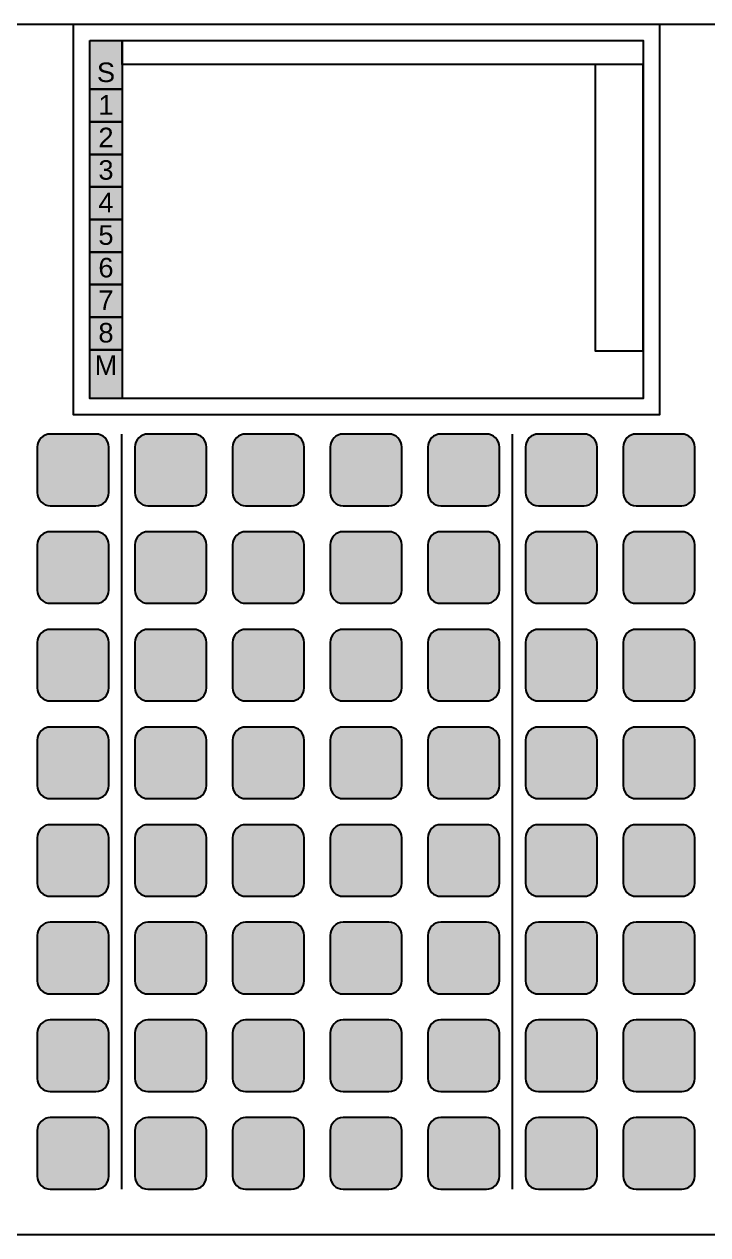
# Model space of a CAD drawing. Header units: millimetres. Extents: x -175 to 2286, y -1714 to 1134.
# Drawn here: x 404.4 to 509.4, y 419.5 to 605.5 of the extents above; entities that cross this region are included whole.
import ezdxf

# ---------------------------------------------------------------- set-up
doc = ezdxf.new("R2010")
doc.units = ezdxf.units.MM
for name, color, linetype in [('maingrid', 7, 'Continuous'), ('panel', 7, 'Continuous'), ('schrift', 7, 'Continuous')]:
    doc.layers.add(name, color=color, linetype=linetype)
doc.styles.get("Standard").update_dxf_attribs({"font": 'arial.ttf'})

msp = doc.modelspace()

# ---------------------------------------------------------------- hatches: boundary and pattern name
h = msp.add_hatch(color=6)
h.dxf.hatch_style = 1
h.paths.add_polyline_path([(414.469, 595.49), (419.469, 595.49), (419.469, 602.99), (414.469, 602.99)])
h = msp.add_hatch(color=1)
h.dxf.hatch_style = 1
h.paths.add_polyline_path([(419.469, 595.49), (414.469, 595.49), (414.469, 590.49), (419.469, 590.49)])
h = msp.add_hatch(color=6)
h.dxf.hatch_style = 1
h.paths.add_polyline_path([(414.469, 585.49), (419.469, 585.49), (419.469, 590.49), (414.469, 590.49)])
h = msp.add_hatch(color=54)
h.dxf.hatch_style = 1
h.paths.add_polyline_path([(419.469, 585.49), (414.469, 585.49), (414.469, 580.49), (419.469, 580.49)])
h = msp.add_hatch(color=2)
h.dxf.hatch_style = 1
h.paths.add_polyline_path([(419.469, 580.49), (414.469, 580.49), (414.469, 575.49), (419.469, 575.49)])
h = msp.add_hatch(color=150)
h.dxf.hatch_style = 1
h.paths.add_polyline_path([(419.469, 575.49), (414.469, 575.49), (414.469, 570.49), (419.469, 570.49)])
h = msp.add_hatch(color=61)
h.dxf.hatch_style = 1
h.paths.add_polyline_path([(419.469, 570.49), (414.469, 570.49), (414.469, 565.49), (419.469, 565.49)])
h = msp.add_hatch(color=4)
h.dxf.hatch_style = 1
h.paths.add_polyline_path([(419.469, 565.49), (414.469, 565.49), (414.469, 560.49), (419.469, 560.49)])
h = msp.add_hatch(color=3)
h.dxf.hatch_style = 1
h.paths.add_polyline_path([(419.469, 560.49), (414.469, 560.49), (414.469, 555.49), (419.469, 555.49)])
h = msp.add_hatch(color=252)
h.dxf.hatch_style = 1
h.paths.add_polyline_path([(414.469, 555.49), (414.469, 547.99), (419.469, 547.99), (419.469, 555.49)])
at = {"layer": 'maingrid'}
h = msp.add_hatch(color=252, dxfattribs=at)
h.dxf.hatch_style = 1
h.paths.add_polyline_path([(417.411, 540.53, 0.4142136), (415.411, 542.53), (408.411, 542.53, 0.4142136), (406.411, 540.53), (406.411, 533.53, 0.4142136), (408.411, 531.53), (415.411, 531.53, 0.4142136), (417.411, 533.53)])
at = {"layer": 'maingrid', "true_color": 0xfffffe}
h = msp.add_hatch(color=7, dxfattribs=at)
h.dxf.hatch_style = 1
h.paths.add_polyline_path([(432.411, 540.53, 0.4142136), (430.411, 542.53), (423.411, 542.53, 0.4142136), (421.411, 540.53), (421.411, 533.53, 0.4142136), (423.411, 531.53), (430.411, 531.53, 0.4142136), (432.411, 533.53)])
at = {"layer": 'maingrid'}
h = msp.add_hatch(color=252, dxfattribs=at)
h.dxf.hatch_style = 1
h.paths.add_polyline_path([(447.411, 540.53, 0.4142136), (445.411, 542.53), (438.411, 542.53, 0.4142136), (436.411, 540.53), (436.411, 533.53, 0.4142136), (438.411, 531.53), (445.411, 531.53, 0.4142136), (447.411, 533.53)])
h = msp.add_hatch(color=252, dxfattribs=at)
h.dxf.hatch_style = 1
h.paths.add_polyline_path([(462.411, 540.53, 0.4142136), (460.411, 542.53), (453.411, 542.53, 0.4142136), (451.411, 540.53), (451.411, 533.53, 0.4142136), (453.411, 531.53), (460.411, 531.53, 0.4142136), (462.411, 533.53)])
h = msp.add_hatch(color=252, dxfattribs=at)
h.dxf.hatch_style = 1
h.paths.add_polyline_path([(477.411, 540.53, 0.4142136), (475.411, 542.53), (468.411, 542.53, 0.4142136), (466.411, 540.53), (466.411, 533.53, 0.4142136), (468.411, 531.53), (475.411, 531.53, 0.4142136), (477.411, 533.53)])
at = {"layer": 'maingrid', "true_color": 0xfffffe}
h = msp.add_hatch(color=7, dxfattribs=at)
h.dxf.hatch_style = 1
h.paths.add_polyline_path([(492.411, 540.53, 0.4142136), (490.411, 542.53), (483.411, 542.53, 0.4142136), (481.411, 540.53), (481.411, 533.53, 0.4142136), (483.411, 531.53), (490.411, 531.53, 0.4142136), (492.411, 533.53)])
at = {"layer": 'maingrid'}
h = msp.add_hatch(color=252, dxfattribs=at)
h.dxf.hatch_style = 1
h.paths.add_polyline_path([(507.411, 540.53, 0.4142136), (505.411, 542.53), (498.411, 542.53, 0.4142136), (496.411, 540.53), (496.411, 533.53, 0.4142136), (498.411, 531.53), (505.411, 531.53, 0.4142136), (507.411, 533.53)])
h = msp.add_hatch(color=252, dxfattribs=at)
h.dxf.hatch_style = 1
h.paths.add_polyline_path([(417.411, 525.53, 0.4142136), (415.411, 527.53), (408.411, 527.53, 0.4142136), (406.411, 525.53), (406.411, 518.53, 0.4142136), (408.411, 516.53), (415.411, 516.53, 0.4142136), (417.411, 518.53)])
h = msp.add_hatch(color=252, dxfattribs=at)
h.dxf.hatch_style = 1
h.paths.add_polyline_path([(432.411, 525.53, 0.4142136), (430.411, 527.53), (423.411, 527.53, 0.4142136), (421.411, 525.53), (421.411, 518.53, 0.4142136), (423.411, 516.53), (430.411, 516.53, 0.4142136), (432.411, 518.53)])
h = msp.add_hatch(color=252, dxfattribs=at)
h.dxf.hatch_style = 1
h.paths.add_polyline_path([(447.411, 525.53, 0.4142136), (445.411, 527.53), (438.411, 527.53, 0.4142136), (436.411, 525.53), (436.411, 518.53, 0.4142136), (438.411, 516.53), (445.411, 516.53, 0.4142136), (447.411, 518.53)])
h = msp.add_hatch(color=252, dxfattribs=at)
h.dxf.hatch_style = 1
h.paths.add_polyline_path([(462.411, 525.53, 0.4142136), (460.411, 527.53), (453.411, 527.53, 0.4142136), (451.411, 525.53), (451.411, 518.53, 0.4142136), (453.411, 516.53), (460.411, 516.53, 0.4142136), (462.411, 518.53)])
h = msp.add_hatch(color=252, dxfattribs=at)
h.dxf.hatch_style = 1
h.paths.add_polyline_path([(477.411, 525.53, 0.4142136), (475.411, 527.53), (468.411, 527.53, 0.4142136), (466.411, 525.53), (466.411, 518.53, 0.4142136), (468.411, 516.53), (475.411, 516.53, 0.4142136), (477.411, 518.53)])
at = {"layer": 'maingrid', "true_color": 0xfffffe}
h = msp.add_hatch(color=7, dxfattribs=at)
h.dxf.hatch_style = 1
h.paths.add_polyline_path([(492.411, 525.53, 0.4142136), (490.411, 527.53), (483.411, 527.53, 0.4142136), (481.411, 525.53), (481.411, 518.53, 0.4142136), (483.411, 516.53), (490.411, 516.53, 0.4142136), (492.411, 518.53)])
at = {"layer": 'maingrid'}
h = msp.add_hatch(color=252, dxfattribs=at)
h.dxf.hatch_style = 1
h.paths.add_polyline_path([(507.411, 525.53, 0.4142136), (505.411, 527.53), (498.411, 527.53, 0.4142136), (496.411, 525.53), (496.411, 518.53, 0.4142136), (498.411, 516.53), (505.411, 516.53, 0.4142136), (507.411, 518.53)])
at = {"layer": 'maingrid', "true_color": 0xfffffe}
h = msp.add_hatch(color=7, dxfattribs=at)
h.dxf.hatch_style = 1
h.paths.add_polyline_path([(417.411, 510.53, 0.4142136), (415.411, 512.53), (408.411, 512.53, 0.4142136), (406.411, 510.53), (406.411, 503.53, 0.4142136), (408.411, 501.53), (415.411, 501.53, 0.4142136), (417.411, 503.53)])
h = msp.add_hatch(color=7, dxfattribs=at)
h.dxf.hatch_style = 1
h.paths.add_polyline_path([(432.411, 510.53, 0.4142136), (430.411, 512.53), (423.411, 512.53, 0.4142136), (421.411, 510.53), (421.411, 503.53, 0.4142136), (423.411, 501.53), (430.411, 501.53, 0.4142136), (432.411, 503.53)])
at = {"layer": 'maingrid'}
h = msp.add_hatch(color=252, dxfattribs=at)
h.dxf.hatch_style = 1
h.paths.add_polyline_path([(447.411, 510.53, 0.4142136), (445.411, 512.53), (438.411, 512.53, 0.4142136), (436.411, 510.53), (436.411, 503.53, 0.4142136), (438.411, 501.53), (445.411, 501.53, 0.4142136), (447.411, 503.53)])
h = msp.add_hatch(color=252, dxfattribs=at)
h.dxf.hatch_style = 1
h.paths.add_polyline_path([(462.411, 510.53, 0.4142136), (460.411, 512.53), (453.411, 512.53, 0.4142136), (451.411, 510.53), (451.411, 503.53, 0.4142136), (453.411, 501.53), (460.411, 501.53, 0.4142136), (462.411, 503.53)])
at = {"layer": 'maingrid', "true_color": 0xfffffe}
h = msp.add_hatch(color=7, dxfattribs=at)
h.dxf.hatch_style = 1
h.paths.add_polyline_path([(477.411, 510.53, 0.4142136), (475.411, 512.53), (468.411, 512.53, 0.4142136), (466.411, 510.53), (466.411, 503.53, 0.4142136), (468.411, 501.53), (475.411, 501.53, 0.4142136), (477.411, 503.53)])
h = msp.add_hatch(color=7, dxfattribs=at)
h.dxf.hatch_style = 1
h.paths.add_polyline_path([(492.411, 510.53, 0.4142136), (490.411, 512.53), (483.411, 512.53, 0.4142136), (481.411, 510.53), (481.411, 503.53, 0.4142136), (483.411, 501.53), (490.411, 501.53, 0.4142136), (492.411, 503.53)])
h = msp.add_hatch(color=7, dxfattribs=at)
h.dxf.hatch_style = 1
h.paths.add_polyline_path([(507.411, 510.53, 0.4142136), (505.411, 512.53), (498.411, 512.53, 0.4142136), (496.411, 510.53), (496.411, 503.53, 0.4142136), (498.411, 501.53), (505.411, 501.53, 0.4142136), (507.411, 503.53)])
at = {"layer": 'maingrid'}
h = msp.add_hatch(color=252, dxfattribs=at)
h.dxf.hatch_style = 1
h.paths.add_polyline_path([(417.411, 495.53, 0.4142136), (415.411, 497.53), (408.411, 497.53, 0.4142136), (406.411, 495.53), (406.411, 488.53, 0.4142136), (408.411, 486.53), (415.411, 486.53, 0.4142136), (417.411, 488.53)])
h = msp.add_hatch(color=252, dxfattribs=at)
h.dxf.hatch_style = 1
h.paths.add_polyline_path([(432.411, 495.53, 0.4142136), (430.411, 497.53), (423.411, 497.53, 0.4142136), (421.411, 495.53), (421.411, 488.53, 0.4142136), (423.411, 486.53), (430.411, 486.53, 0.4142136), (432.411, 488.53)])
h = msp.add_hatch(color=252, dxfattribs=at)
h.dxf.hatch_style = 1
h.paths.add_polyline_path([(447.411, 495.53, 0.4142136), (445.411, 497.53), (438.411, 497.53, 0.4142136), (436.411, 495.53), (436.411, 488.53, 0.4142136), (438.411, 486.53), (445.411, 486.53, 0.4142136), (447.411, 488.53)])
at = {"layer": 'maingrid', "true_color": 0xfffffe}
h = msp.add_hatch(color=7, dxfattribs=at)
h.dxf.hatch_style = 1
h.paths.add_polyline_path([(462.411, 495.53, 0.4142136), (460.411, 497.53), (453.411, 497.53, 0.4142136), (451.411, 495.53), (451.411, 488.53, 0.4142136), (453.411, 486.53), (460.411, 486.53, 0.4142136), (462.411, 488.53)])
at = {"layer": 'maingrid'}
h = msp.add_hatch(color=252, dxfattribs=at)
h.dxf.hatch_style = 1
h.paths.add_polyline_path([(477.411, 495.53, 0.4142136), (475.411, 497.53), (468.411, 497.53, 0.4142136), (466.411, 495.53), (466.411, 488.53, 0.4142136), (468.411, 486.53), (475.411, 486.53, 0.4142136), (477.411, 488.53)])
h = msp.add_hatch(color=252, dxfattribs=at)
h.dxf.hatch_style = 1
h.paths.add_polyline_path([(492.411, 495.53, 0.4142136), (490.411, 497.53), (483.411, 497.53, 0.4142136), (481.411, 495.53), (481.411, 488.53, 0.4142136), (483.411, 486.53), (490.411, 486.53, 0.4142136), (492.411, 488.53)])
h = msp.add_hatch(color=252, dxfattribs=at)
h.dxf.hatch_style = 1
h.paths.add_polyline_path([(507.411, 495.53, 0.4142136), (505.411, 497.53), (498.411, 497.53, 0.4142136), (496.411, 495.53), (496.411, 488.53, 0.4142136), (498.411, 486.53), (505.411, 486.53, 0.4142136), (507.411, 488.53)])
h = msp.add_hatch(color=252, dxfattribs=at)
h.dxf.hatch_style = 1
h.paths.add_polyline_path([(417.411, 480.53, 0.4142136), (415.411, 482.53), (408.411, 482.53, 0.4142136), (406.411, 480.53), (406.411, 473.53, 0.4142136), (408.411, 471.53), (415.411, 471.53, 0.4142136), (417.411, 473.53)])
h = msp.add_hatch(color=252, dxfattribs=at)
h.dxf.hatch_style = 1
h.paths.add_polyline_path([(432.411, 480.53, 0.4142136), (430.411, 482.53), (423.411, 482.53, 0.4142136), (421.411, 480.53), (421.411, 473.53, 0.4142136), (423.411, 471.53), (430.411, 471.53, 0.4142136), (432.411, 473.53)])
at = {"layer": 'maingrid', "true_color": 0xfffffe}
h = msp.add_hatch(color=7, dxfattribs=at)
h.dxf.hatch_style = 1
h.paths.add_polyline_path([(447.411, 480.53, 0.4142136), (445.411, 482.53), (438.411, 482.53, 0.4142136), (436.411, 480.53), (436.411, 473.53, 0.4142136), (438.411, 471.53), (445.411, 471.53, 0.4142136), (447.411, 473.53)])
at = {"layer": 'maingrid'}
h = msp.add_hatch(color=252, dxfattribs=at)
h.dxf.hatch_style = 1
h.paths.add_polyline_path([(462.411, 480.53, 0.4142136), (460.411, 482.53), (453.411, 482.53, 0.4142136), (451.411, 480.53), (451.411, 473.53, 0.4142136), (453.411, 471.53), (460.411, 471.53, 0.4142136), (462.411, 473.53)])
h = msp.add_hatch(color=252, dxfattribs=at)
h.dxf.hatch_style = 1
h.paths.add_polyline_path([(477.411, 480.53, 0.4142136), (475.411, 482.53), (468.411, 482.53, 0.4142136), (466.411, 480.53), (466.411, 473.53, 0.4142136), (468.411, 471.53), (475.411, 471.53, 0.4142136), (477.411, 473.53)])
at = {"layer": 'maingrid', "true_color": 0xfffffe}
h = msp.add_hatch(color=7, dxfattribs=at)
h.dxf.hatch_style = 1
h.paths.add_polyline_path([(492.411, 480.53, 0.4142136), (490.411, 482.53), (483.411, 482.53, 0.4142136), (481.411, 480.53), (481.411, 473.53, 0.4142136), (483.411, 471.53), (490.411, 471.53, 0.4142136), (492.411, 473.53)])
at = {"layer": 'maingrid'}
h = msp.add_hatch(color=252, dxfattribs=at)
h.dxf.hatch_style = 1
h.paths.add_polyline_path([(507.411, 480.53, 0.4142136), (505.411, 482.53), (498.411, 482.53, 0.4142136), (496.411, 480.53), (496.411, 473.53, 0.4142136), (498.411, 471.53), (505.411, 471.53, 0.4142136), (507.411, 473.53)])
h = msp.add_hatch(color=252, dxfattribs=at)
h.dxf.hatch_style = 1
h.paths.add_polyline_path([(417.411, 465.53, 0.4142136), (415.411, 467.53), (408.411, 467.53, 0.4142136), (406.411, 465.53), (406.411, 458.53, 0.4142136), (408.411, 456.53), (415.411, 456.53, 0.4142136), (417.411, 458.53)])
h = msp.add_hatch(color=252, dxfattribs=at)
h.dxf.hatch_style = 1
h.paths.add_polyline_path([(432.411, 465.53, 0.4142136), (430.411, 467.53), (423.411, 467.53, 0.4142136), (421.411, 465.53), (421.411, 458.53, 0.4142136), (423.411, 456.53), (430.411, 456.53, 0.4142136), (432.411, 458.53)])
h = msp.add_hatch(color=252, dxfattribs=at)
h.dxf.hatch_style = 1
h.paths.add_polyline_path([(447.411, 465.53, 0.4142136), (445.411, 467.53), (438.411, 467.53, 0.4142136), (436.411, 465.53), (436.411, 458.53, 0.4142136), (438.411, 456.53), (445.411, 456.53, 0.4142136), (447.411, 458.53)])
h = msp.add_hatch(color=252, dxfattribs=at)
h.dxf.hatch_style = 1
h.paths.add_polyline_path([(462.411, 465.53, 0.4142136), (460.411, 467.53), (453.411, 467.53, 0.4142136), (451.411, 465.53), (451.411, 458.53, 0.4142136), (453.411, 456.53), (460.411, 456.53, 0.4142136), (462.411, 458.53)])
h = msp.add_hatch(color=252, dxfattribs=at)
h.dxf.hatch_style = 1
h.paths.add_polyline_path([(477.411, 465.53, 0.4142136), (475.411, 467.53), (468.411, 467.53, 0.4142136), (466.411, 465.53), (466.411, 458.53, 0.4142136), (468.411, 456.53), (475.411, 456.53, 0.4142136), (477.411, 458.53)])
h = msp.add_hatch(color=252, dxfattribs=at)
h.dxf.hatch_style = 1
h.paths.add_polyline_path([(492.411, 465.53, 0.4142136), (490.411, 467.53), (483.411, 467.53, 0.4142136), (481.411, 465.53), (481.411, 458.53, 0.4142136), (483.411, 456.53), (490.411, 456.53, 0.4142136), (492.411, 458.53)])
h = msp.add_hatch(color=252, dxfattribs=at)
h.dxf.hatch_style = 1
h.paths.add_polyline_path([(507.411, 465.53, 0.4142136), (505.411, 467.53), (498.411, 467.53, 0.4142136), (496.411, 465.53), (496.411, 458.53, 0.4142136), (498.411, 456.53), (505.411, 456.53, 0.4142136), (507.411, 458.53)])
h = msp.add_hatch(color=252, dxfattribs=at)
h.dxf.hatch_style = 1
h.paths.add_polyline_path([(417.411, 450.53, 0.4142136), (415.411, 452.53), (408.411, 452.53, 0.4142136), (406.411, 450.53), (406.411, 443.53, 0.4142136), (408.411, 441.53), (415.411, 441.53, 0.4142136), (417.411, 443.53)])
h = msp.add_hatch(color=252, dxfattribs=at)
h.dxf.hatch_style = 1
h.paths.add_polyline_path([(432.411, 450.53, 0.4142136), (430.411, 452.53), (423.411, 452.53, 0.4142136), (421.411, 450.53), (421.411, 443.53, 0.4142136), (423.411, 441.53), (430.411, 441.53, 0.4142136), (432.411, 443.53)])
h = msp.add_hatch(color=252, dxfattribs=at)
h.dxf.hatch_style = 1
h.paths.add_polyline_path([(447.411, 450.53, 0.4142136), (445.411, 452.53), (438.411, 452.53, 0.4142136), (436.411, 450.53), (436.411, 443.53, 0.4142136), (438.411, 441.53), (445.411, 441.53, 0.4142136), (447.411, 443.53)])
h = msp.add_hatch(color=252, dxfattribs=at)
h.dxf.hatch_style = 1
h.paths.add_polyline_path([(462.411, 450.53, 0.4142136), (460.411, 452.53), (453.411, 452.53, 0.4142136), (451.411, 450.53), (451.411, 443.53, 0.4142136), (453.411, 441.53), (460.411, 441.53, 0.4142136), (462.411, 443.53)])
h = msp.add_hatch(color=252, dxfattribs=at)
h.dxf.hatch_style = 1
h.paths.add_polyline_path([(477.411, 450.53, 0.4142136), (475.411, 452.53), (468.411, 452.53, 0.4142136), (466.411, 450.53), (466.411, 443.53, 0.4142136), (468.411, 441.53), (475.411, 441.53, 0.4142136), (477.411, 443.53)])
h = msp.add_hatch(color=252, dxfattribs=at)
h.dxf.hatch_style = 1
h.paths.add_polyline_path([(492.411, 450.53, 0.4142136), (490.411, 452.53), (483.411, 452.53, 0.4142136), (481.411, 450.53), (481.411, 443.53, 0.4142136), (483.411, 441.53), (490.411, 441.53, 0.4142136), (492.411, 443.53)])
h = msp.add_hatch(color=252, dxfattribs=at)
h.dxf.hatch_style = 1
h.paths.add_polyline_path([(507.411, 450.53, 0.4142136), (505.411, 452.53), (498.411, 452.53, 0.4142136), (496.411, 450.53), (496.411, 443.53, 0.4142136), (498.411, 441.53), (505.411, 441.53, 0.4142136), (507.411, 443.53)])
h = msp.add_hatch(color=252, dxfattribs=at)
h.dxf.hatch_style = 1
h.paths.add_polyline_path([(417.411, 435.53, 0.4142136), (415.411, 437.53), (408.411, 437.53, 0.4142136), (406.411, 435.53), (406.411, 428.53, 0.4142136), (408.411, 426.53), (415.411, 426.53, 0.4142136), (417.411, 428.53)])
h = msp.add_hatch(color=252, dxfattribs=at)
h.dxf.hatch_style = 1
h.paths.add_polyline_path([(432.411, 435.53, 0.4142136), (430.411, 437.53), (423.411, 437.53, 0.4142136), (421.411, 435.53), (421.411, 428.53, 0.4142136), (423.411, 426.53), (430.411, 426.53, 0.4142136), (432.411, 428.53)])
h = msp.add_hatch(color=252, dxfattribs=at)
h.dxf.hatch_style = 1
h.paths.add_polyline_path([(447.411, 435.53, 0.4142136), (445.411, 437.53), (438.411, 437.53, 0.4142136), (436.411, 435.53), (436.411, 428.53, 0.4142136), (438.411, 426.53), (445.411, 426.53, 0.4142136), (447.411, 428.53)])
h = msp.add_hatch(color=252, dxfattribs=at)
h.dxf.hatch_style = 1
h.paths.add_polyline_path([(462.411, 435.53, 0.4142136), (460.411, 437.53), (453.411, 437.53, 0.4142136), (451.411, 435.53), (451.411, 428.53, 0.4142136), (453.411, 426.53), (460.411, 426.53, 0.4142136), (462.411, 428.53)])
h = msp.add_hatch(color=252, dxfattribs=at)
h.dxf.hatch_style = 1
h.paths.add_polyline_path([(477.411, 435.53, 0.4142136), (475.411, 437.53), (468.411, 437.53, 0.4142136), (466.411, 435.53), (466.411, 428.53, 0.4142136), (468.411, 426.53), (475.411, 426.53, 0.4142136), (477.411, 428.53)])
h = msp.add_hatch(color=252, dxfattribs=at)
h.dxf.hatch_style = 1
h.paths.add_polyline_path([(492.411, 435.53, 0.4142136), (490.411, 437.53), (483.411, 437.53, 0.4142136), (481.411, 435.53), (481.411, 428.53, 0.4142136), (483.411, 426.53), (490.411, 426.53, 0.4142136), (492.411, 428.53)])
h = msp.add_hatch(color=252, dxfattribs=at)
h.dxf.hatch_style = 1
h.paths.add_polyline_path([(507.411, 435.53, 0.4142136), (505.411, 437.53), (498.411, 437.53, 0.4142136), (496.411, 435.53), (496.411, 428.53, 0.4142136), (498.411, 426.53), (505.411, 426.53, 0.4142136), (507.411, 428.53)])

# ---------------------------------------------------------------- linework, layer by layer
for p, q in [((419.411, 426.53), (419.411, 542.53)), ((479.411, 426.53), (479.411, 542.53))]:
    msp.add_line(p, q)
for points in [[(294.411, 605.49), (604.411, 605.49), (604.411, 419.53), (294.411, 419.53)], [(411.969, 605.49), (501.969, 605.49), (501.969, 545.49), (411.969, 545.49)], [(414.469, 602.99), (499.469, 602.99), (499.469, 547.99), (414.469, 547.99)], [(414.469, 602.99), (419.469, 602.99), (419.469, 595.49), (414.469, 595.49)], [(419.469, 602.99), (499.469, 602.99), (499.469, 599.324), (419.469, 599.324)], [(499.469, 599.324), (492.136, 599.324), (492.136, 555.324), (499.469, 555.324)], [(414.469, 595.49), (419.469, 595.49), (419.469, 590.49), (414.469, 590.49)], [(414.469, 590.49), (419.469, 590.49), (419.469, 585.49), (414.469, 585.49)], [(414.469, 585.49), (419.469, 585.49), (419.469, 580.49), (414.469, 580.49)], [(414.469, 580.49), (419.469, 580.49), (419.469, 575.49), (414.469, 575.49)], [(414.469, 575.49), (419.469, 575.49), (419.469, 570.49), (414.469, 570.49)], [(414.469, 570.49), (419.469, 570.49), (419.469, 565.49), (414.469, 565.49)], [(414.469, 565.49), (419.469, 565.49), (419.469, 560.49), (414.469, 560.49)], [(414.469, 560.49), (419.469, 560.49), (419.469, 555.49), (414.469, 555.49)], [(414.469, 555.49), (419.469, 555.49), (419.469, 547.99), (414.469, 547.99)]]:
    msp.add_lwpolyline(points, close=True)
at = {"layer": 'panel'}
for points in [[(408.411, 531.53), (415.411, 531.53, 0.4142136), (417.411, 533.53), (417.411, 540.53, 0.4142136), (415.411, 542.53), (408.411, 542.53, 0.4142136), (406.411, 540.53), (406.411, 533.53, 0.4142136)], [(423.411, 531.53), (430.411, 531.53, 0.4142136), (432.411, 533.53), (432.411, 540.53, 0.4142136), (430.411, 542.53), (423.411, 542.53, 0.4142136), (421.411, 540.53), (421.411, 533.53, 0.4142136)], [(438.411, 531.53), (445.411, 531.53, 0.4142136), (447.411, 533.53), (447.411, 540.53, 0.4142136), (445.411, 542.53), (438.411, 542.53, 0.4142136), (436.411, 540.53), (436.411, 533.53, 0.4142136)], [(453.411, 531.53), (460.411, 531.53, 0.4142136), (462.411, 533.53), (462.411, 540.53, 0.4142136), (460.411, 542.53), (453.411, 542.53, 0.4142136), (451.411, 540.53), (451.411, 533.53, 0.4142136)], [(468.411, 531.53), (475.411, 531.53, 0.4142136), (477.411, 533.53), (477.411, 540.53, 0.4142136), (475.411, 542.53), (468.411, 542.53, 0.4142136), (466.411, 540.53), (466.411, 533.53, 0.4142136)], [(483.411, 531.53), (490.411, 531.53, 0.4142136), (492.411, 533.53), (492.411, 540.53, 0.4142136), (490.411, 542.53), (483.411, 542.53, 0.4142136), (481.411, 540.53), (481.411, 533.53, 0.4142136)], [(498.411, 531.53), (505.411, 531.53, 0.4142136), (507.411, 533.53), (507.411, 540.53, 0.4142136), (505.411, 542.53), (498.411, 542.53, 0.4142136), (496.411, 540.53), (496.411, 533.53, 0.4142136)], [(408.411, 516.53), (415.411, 516.53, 0.4142136), (417.411, 518.53), (417.411, 525.53, 0.4142136), (415.411, 527.53), (408.411, 527.53, 0.4142136), (406.411, 525.53), (406.411, 518.53, 0.4142136)], [(423.411, 516.53), (430.411, 516.53, 0.4142136), (432.411, 518.53), (432.411, 525.53, 0.4142136), (430.411, 527.53), (423.411, 527.53, 0.4142136), (421.411, 525.53), (421.411, 518.53, 0.4142136)], [(438.411, 516.53), (445.411, 516.53, 0.4142136), (447.411, 518.53), (447.411, 525.53, 0.4142136), (445.411, 527.53), (438.411, 527.53, 0.4142136), (436.411, 525.53), (436.411, 518.53, 0.4142136)], [(453.411, 516.53), (460.411, 516.53, 0.4142136), (462.411, 518.53), (462.411, 525.53, 0.4142136), (460.411, 527.53), (453.411, 527.53, 0.4142136), (451.411, 525.53), (451.411, 518.53, 0.4142136)], [(468.411, 516.53), (475.411, 516.53, 0.4142136), (477.411, 518.53), (477.411, 525.53, 0.4142136), (475.411, 527.53), (468.411, 527.53, 0.4142136), (466.411, 525.53), (466.411, 518.53, 0.4142136)], [(483.411, 516.53), (490.411, 516.53, 0.4142136), (492.411, 518.53), (492.411, 525.53, 0.4142136), (490.411, 527.53), (483.411, 527.53, 0.4142136), (481.411, 525.53), (481.411, 518.53, 0.4142136)], [(498.411, 516.53), (505.411, 516.53, 0.4142136), (507.411, 518.53), (507.411, 525.53, 0.4142136), (505.411, 527.53), (498.411, 527.53, 0.4142136), (496.411, 525.53), (496.411, 518.53, 0.4142136)], [(408.411, 501.53), (415.411, 501.53, 0.4142136), (417.411, 503.53), (417.411, 510.53, 0.4142136), (415.411, 512.53), (408.411, 512.53, 0.4142136), (406.411, 510.53), (406.411, 503.53, 0.4142136)], [(423.411, 501.53), (430.411, 501.53, 0.4142136), (432.411, 503.53), (432.411, 510.53, 0.4142136), (430.411, 512.53), (423.411, 512.53, 0.4142136), (421.411, 510.53), (421.411, 503.53, 0.4142136)], [(438.411, 501.53), (445.411, 501.53, 0.4142136), (447.411, 503.53), (447.411, 510.53, 0.4142136), (445.411, 512.53), (438.411, 512.53, 0.4142136), (436.411, 510.53), (436.411, 503.53, 0.4142136)], [(453.411, 501.53), (460.411, 501.53, 0.4142136), (462.411, 503.53), (462.411, 510.53, 0.4142136), (460.411, 512.53), (453.411, 512.53, 0.4142136), (451.411, 510.53), (451.411, 503.53, 0.4142136)], [(468.411, 501.53), (475.411, 501.53, 0.4142136), (477.411, 503.53), (477.411, 510.53, 0.4142136), (475.411, 512.53), (468.411, 512.53, 0.4142136), (466.411, 510.53), (466.411, 503.53, 0.4142136)], [(483.411, 501.53), (490.411, 501.53, 0.4142136), (492.411, 503.53), (492.411, 510.53, 0.4142136), (490.411, 512.53), (483.411, 512.53, 0.4142136), (481.411, 510.53), (481.411, 503.53, 0.4142136)], [(498.411, 501.53), (505.411, 501.53, 0.4142136), (507.411, 503.53), (507.411, 510.53, 0.4142136), (505.411, 512.53), (498.411, 512.53, 0.4142136), (496.411, 510.53), (496.411, 503.53, 0.4142136)], [(408.411, 486.53), (415.411, 486.53, 0.4142136), (417.411, 488.53), (417.411, 495.53, 0.4142136), (415.411, 497.53), (408.411, 497.53, 0.4142136), (406.411, 495.53), (406.411, 488.53, 0.4142136)], [(423.411, 486.53), (430.411, 486.53, 0.4142136), (432.411, 488.53), (432.411, 495.53, 0.4142136), (430.411, 497.53), (423.411, 497.53, 0.4142136), (421.411, 495.53), (421.411, 488.53, 0.4142136)], [(438.411, 486.53), (445.411, 486.53, 0.4142136), (447.411, 488.53), (447.411, 495.53, 0.4142136), (445.411, 497.53), (438.411, 497.53, 0.4142136), (436.411, 495.53), (436.411, 488.53, 0.4142136)], [(453.411, 486.53), (460.411, 486.53, 0.4142136), (462.411, 488.53), (462.411, 495.53, 0.4142136), (460.411, 497.53), (453.411, 497.53, 0.4142136), (451.411, 495.53), (451.411, 488.53, 0.4142136)], [(468.411, 486.53), (475.411, 486.53, 0.4142136), (477.411, 488.53), (477.411, 495.53, 0.4142136), (475.411, 497.53), (468.411, 497.53, 0.4142136), (466.411, 495.53), (466.411, 488.53, 0.4142136)], [(483.411, 486.53), (490.411, 486.53, 0.4142136), (492.411, 488.53), (492.411, 495.53, 0.4142136), (490.411, 497.53), (483.411, 497.53, 0.4142136), (481.411, 495.53), (481.411, 488.53, 0.4142136)], [(498.411, 486.53), (505.411, 486.53, 0.4142136), (507.411, 488.53), (507.411, 495.53, 0.4142136), (505.411, 497.53), (498.411, 497.53, 0.4142136), (496.411, 495.53), (496.411, 488.53, 0.4142136)], [(408.411, 471.53), (415.411, 471.53, 0.4142136), (417.411, 473.53), (417.411, 480.53, 0.4142136), (415.411, 482.53), (408.411, 482.53, 0.4142136), (406.411, 480.53), (406.411, 473.53, 0.4142136)], [(423.411, 471.53), (430.411, 471.53, 0.4142136), (432.411, 473.53), (432.411, 480.53, 0.4142136), (430.411, 482.53), (423.411, 482.53, 0.4142136), (421.411, 480.53), (421.411, 473.53, 0.4142136)], [(438.411, 471.53), (445.411, 471.53, 0.4142136), (447.411, 473.53), (447.411, 480.53, 0.4142136), (445.411, 482.53), (438.411, 482.53, 0.4142136), (436.411, 480.53), (436.411, 473.53, 0.4142136)], [(453.411, 471.53), (460.411, 471.53, 0.4142136), (462.411, 473.53), (462.411, 480.53, 0.4142136), (460.411, 482.53), (453.411, 482.53, 0.4142136), (451.411, 480.53), (451.411, 473.53, 0.4142136)], [(468.411, 471.53), (475.411, 471.53, 0.4142136), (477.411, 473.53), (477.411, 480.53, 0.4142136), (475.411, 482.53), (468.411, 482.53, 0.4142136), (466.411, 480.53), (466.411, 473.53, 0.4142136)], [(483.411, 471.53), (490.411, 471.53, 0.4142136), (492.411, 473.53), (492.411, 480.53, 0.4142136), (490.411, 482.53), (483.411, 482.53, 0.4142136), (481.411, 480.53), (481.411, 473.53, 0.4142136)], [(498.411, 471.53), (505.411, 471.53, 0.4142136), (507.411, 473.53), (507.411, 480.53, 0.4142136), (505.411, 482.53), (498.411, 482.53, 0.4142136), (496.411, 480.53), (496.411, 473.53, 0.4142136)], [(408.411, 456.53), (415.411, 456.53, 0.4142136), (417.411, 458.53), (417.411, 465.53, 0.4142136), (415.411, 467.53), (408.411, 467.53, 0.4142136), (406.411, 465.53), (406.411, 458.53, 0.4142136)], [(423.411, 456.53), (430.411, 456.53, 0.4142136), (432.411, 458.53), (432.411, 465.53, 0.4142136), (430.411, 467.53), (423.411, 467.53, 0.4142136), (421.411, 465.53), (421.411, 458.53, 0.4142136)], [(438.411, 456.53), (445.411, 456.53, 0.4142136), (447.411, 458.53), (447.411, 465.53, 0.4142136), (445.411, 467.53), (438.411, 467.53, 0.4142136), (436.411, 465.53), (436.411, 458.53, 0.4142136)], [(453.411, 456.53), (460.411, 456.53, 0.4142136), (462.411, 458.53), (462.411, 465.53, 0.4142136), (460.411, 467.53), (453.411, 467.53, 0.4142136), (451.411, 465.53), (451.411, 458.53, 0.4142136)], [(468.411, 456.53), (475.411, 456.53, 0.4142136), (477.411, 458.53), (477.411, 465.53, 0.4142136), (475.411, 467.53), (468.411, 467.53, 0.4142136), (466.411, 465.53), (466.411, 458.53, 0.4142136)], [(483.411, 456.53), (490.411, 456.53, 0.4142136), (492.411, 458.53), (492.411, 465.53, 0.4142136), (490.411, 467.53), (483.411, 467.53, 0.4142136), (481.411, 465.53), (481.411, 458.53, 0.4142136)], [(498.411, 456.53), (505.411, 456.53, 0.4142136), (507.411, 458.53), (507.411, 465.53, 0.4142136), (505.411, 467.53), (498.411, 467.53, 0.4142136), (496.411, 465.53), (496.411, 458.53, 0.4142136)], [(408.411, 441.53), (415.411, 441.53, 0.4142136), (417.411, 443.53), (417.411, 450.53, 0.4142136), (415.411, 452.53), (408.411, 452.53, 0.4142136), (406.411, 450.53), (406.411, 443.53, 0.4142136)], [(423.411, 441.53), (430.411, 441.53, 0.4142136), (432.411, 443.53), (432.411, 450.53, 0.4142136), (430.411, 452.53), (423.411, 452.53, 0.4142136), (421.411, 450.53), (421.411, 443.53, 0.4142136)], [(438.411, 441.53), (445.411, 441.53, 0.4142136), (447.411, 443.53), (447.411, 450.53, 0.4142136), (445.411, 452.53), (438.411, 452.53, 0.4142136), (436.411, 450.53), (436.411, 443.53, 0.4142136)], [(453.411, 441.53), (460.411, 441.53, 0.4142136), (462.411, 443.53), (462.411, 450.53, 0.4142136), (460.411, 452.53), (453.411, 452.53, 0.4142136), (451.411, 450.53), (451.411, 443.53, 0.4142136)], [(468.411, 441.53), (475.411, 441.53, 0.4142136), (477.411, 443.53), (477.411, 450.53, 0.4142136), (475.411, 452.53), (468.411, 452.53, 0.4142136), (466.411, 450.53), (466.411, 443.53, 0.4142136)], [(483.411, 441.53), (490.411, 441.53, 0.4142136), (492.411, 443.53), (492.411, 450.53, 0.4142136), (490.411, 452.53), (483.411, 452.53, 0.4142136), (481.411, 450.53), (481.411, 443.53, 0.4142136)], [(498.411, 441.53), (505.411, 441.53, 0.4142136), (507.411, 443.53), (507.411, 450.53, 0.4142136), (505.411, 452.53), (498.411, 452.53, 0.4142136), (496.411, 450.53), (496.411, 443.53, 0.4142136)], [(408.411, 426.53), (415.411, 426.53, 0.4142136), (417.411, 428.53), (417.411, 435.53, 0.4142136), (415.411, 437.53), (408.411, 437.53, 0.4142136), (406.411, 435.53), (406.411, 428.53, 0.4142136)], [(423.411, 426.53), (430.411, 426.53, 0.4142136), (432.411, 428.53), (432.411, 435.53, 0.4142136), (430.411, 437.53), (423.411, 437.53, 0.4142136), (421.411, 435.53), (421.411, 428.53, 0.4142136)], [(438.411, 426.53), (445.411, 426.53, 0.4142136), (447.411, 428.53), (447.411, 435.53, 0.4142136), (445.411, 437.53), (438.411, 437.53, 0.4142136), (436.411, 435.53), (436.411, 428.53, 0.4142136)], [(453.411, 426.53), (460.411, 426.53, 0.4142136), (462.411, 428.53), (462.411, 435.53, 0.4142136), (460.411, 437.53), (453.411, 437.53, 0.4142136), (451.411, 435.53), (451.411, 428.53, 0.4142136)], [(468.411, 426.53), (475.411, 426.53, 0.4142136), (477.411, 428.53), (477.411, 435.53, 0.4142136), (475.411, 437.53), (468.411, 437.53, 0.4142136), (466.411, 435.53), (466.411, 428.53, 0.4142136)], [(483.411, 426.53), (490.411, 426.53, 0.4142136), (492.411, 428.53), (492.411, 435.53, 0.4142136), (490.411, 437.53), (483.411, 437.53, 0.4142136), (481.411, 435.53), (481.411, 428.53, 0.4142136)], [(498.411, 426.53), (505.411, 426.53, 0.4142136), (507.411, 428.53), (507.411, 435.53, 0.4142136), (505.411, 437.53), (498.411, 437.53, 0.4142136), (496.411, 435.53), (496.411, 428.53, 0.4142136)]]:
    msp.add_lwpolyline(points, format="xyb", close=True, dxfattribs=at)

# ---------------------------------------------------------------- texts
at = {"layer": 'schrift', "char_height": 3, "attachment_point": 2}
for s, insert in [('S', (416.969, 599.601)), ('1', (416.969, 594.601)), ('2', (416.969, 589.601)), ('3', (416.969, 584.601)), ('4', (416.969, 579.601)), ('5', (416.969, 574.601)), ('6', (416.969, 569.601)), ('7', (416.969, 564.601)), ('8', (416.969, 559.601)), ('M', (416.969, 554.601))]:
    msp.add_mtext_dynamic_manual_height_columns(s, width=27.57727, gutter_width=12.5, heights=[0], dxfattribs=dict(at, insert=insert))

doc.saveas('drawing.dxf')
